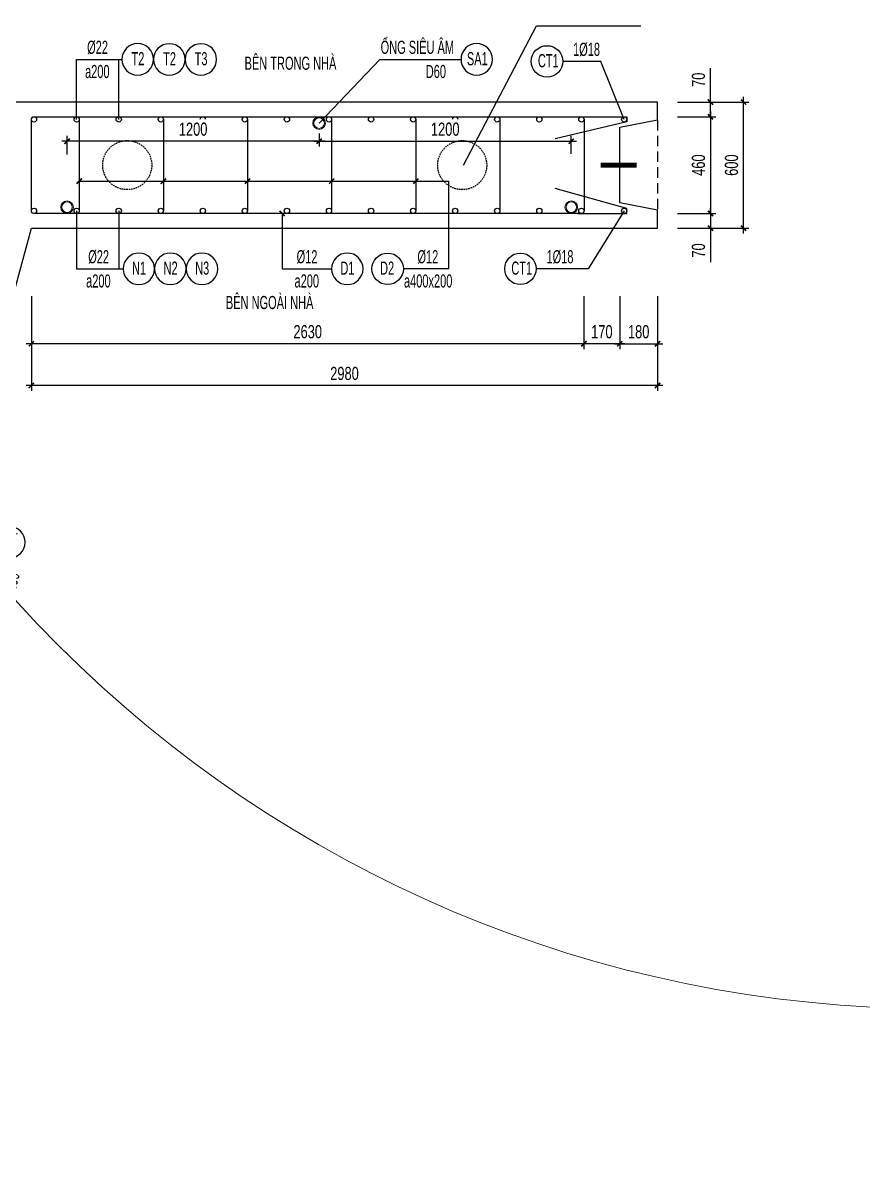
# Model space of a CAD drawing. Header units: millimetres. Extents: x -147841 to 368790, y -162721 to 84261.
# Drawn here: x 262512 to 266506, y -108997 to -103522 of the extents above; entities that cross this region are included whole.
import ezdxf
from ezdxf.enums import TextEntityAlignment as Align

# ---------------------------------------------------------------- set-up
doc = ezdxf.new("R2010")
doc.units = ezdxf.units.MM
doc.header["$LTSCALE"] = 1000
doc.header["$MEASUREMENT"] = 0
doc.header["$PDMODE"] = 1
doc.header["$PDSIZE"] = -10
doc.linetypes.add('DASHED', pattern=[0.75, 0.5, -0.25])
doc.linetypes.add('HIDDEN', pattern=[0.375, 0.25, -0.125])
doc.layers.get('0').update_dxf_attribs({"linetype": 'CONTINUOUS', "lineweight": 18})
doc.layers.get('DEFPOINTS').update_dxf_attribs({"color": 5, "linetype": 'CONTINUOUS', "lineweight": 18})
for name, color, linetype, lineweight in [('0-THAY', 7, 'CONTINUOUS', 18), ('ccu11-Dim', 8, 'CONTINUOUS', 18), ('DIM', 8, 'CONTINUOUS', 18)]:
    doc.layers.add(name, color=color, linetype=linetype, lineweight=lineweight)
for name, color, linetype in [('ccu11-Khuat', 9, 'DASHED'), ('ccu11-Manh', 8, 'CONTINUOUS'), ('ccu11-Thep', 4, 'CONTINUOUS'), ('ccu11-Thepdai', 6, 'CONTINUOUS'), ('KC-Cotthep', 8, 'CONTINUOUS'), ('KC-Dim', 8, 'CONTINUOUS'), ('KC-Text', 31, 'CONTINUOUS'), ('KC-Thay', 7, 'CONTINUOUS')]:
    doc.layers.add(name, color=color, linetype=linetype)
doc.styles.add('ARIAL', font='arial.ttf', dxfattribs={"width": 0.7})
doc.styles.add('ccu11-dim', font='vnsimli.shx', dxfattribs={"width": 0.65, "bigfont": 'bigfont.shx'})
doc.dimstyles.new('2.5-25', dxfattribs={"dimscale": 25, "dimtxt": 2.5, "dimasz": 1, "dimexe": 1, "dimexo": 2, "dimgap": 1, "dimtad": 1, "dimdec": 1, "dimrnd": 5, "dimdsep": 46, "dimtxsty": 'ARIAL', "dimblk": 'ARCHTICK', "dimcen": -1, "dimdle": 1, "dimclrd": 256, "dimclre": 256, "dimclrt": 3, "dimadec": 0, "dimazin": 2, "dimtfac": 0.1, "dimtdec": 1, "dimtmove": 0, "dimatfit": 1, "dimldrblk": 'ARCHTICK', "dimfxl": 1, "dimtvp": 0.833333, "dimtfill": 1, "dimtolj": 1, "dimtzin": 12, "dimarcsym": 0})
doc.dimstyles.new('ccu11-100x4', dxfattribs={"dimscale": 100, "dimtxt": 2.5, "dimasz": 1, "dimexe": 1, "dimexo": 2, "dimgap": 1, "dimtad": 1, "dimdec": 0, "dimlfac": 0.25, "dimdsep": 46, "dimtxsty": 'ccu11-dim', "dimblk": 'ARCHTICK', "dimcen": -1, "dimdle": 1, "dimclrd": 256, "dimclre": 256, "dimclrt": 31, "dimadec": 0, "dimazin": 2, "dimtfac": 0.1, "dimtdec": 0, "dimtmove": 0, "dimatfit": 1, "dimldrblk": 'ARCHTICK', "dimfxl": 1, "dimtvp": 0.833333, "dimtolj": 1, "dimtzin": 12, "dimarcsym": 0})

# ---------------------------------------------------------------- blocks, each defined once
blk = doc.blocks.new('_ARCHTICK')
at = {"color": 0, "linetype": 'ByBlock', "const_width": 0.3}
blk.add_lwpolyline([(-0.5, -0.5), (0.5, 0.5)], dxfattribs=at)
blk = doc.blocks.new('*D573')
at = {"layer": 'DEFPOINTS', "color": 0, "linetype": 'ByBlock', "ltscale": 30, "transparency": 16777216}
for p in [(265349.6, -104771.9), (265529.6, -104771.9)]:
    blk.add_point(p, dxfattribs=at)
at = {"layer": 'KC-Dim', "linetype": 'ByBlock', "lineweight": -2, "ltscale": 30, "transparency": 16777216}
for p, q in [((265349.6, -104821.9), (265349.6, -105072.5)), ((265529.6, -104821.9), (265529.6, -105072.5)), ((265324.6, -105047.5), (265554.6, -105047.5))]:
    blk.add_line(p, q, dxfattribs=at)
at = {"layer": 'KC-Dim', "linetype": 'ByBlock', "lineweight": -2, "ltscale": 30, "transparency": 16777216, "xscale": 25, "yscale": 25, "zscale": 25, "rotation": 180}
blk.add_blockref('_ARCHTICK', (265349.6, -105047.5), dxfattribs=at)
at = {"layer": 'KC-Dim', "linetype": 'ByBlock', "lineweight": -2, "ltscale": 30, "transparency": 16777216, "xscale": 25, "yscale": 25, "zscale": 25}
blk.add_blockref('_ARCHTICK', (265529.6, -105047.5), dxfattribs=at)
at = {"layer": 'KC-Dim', "color": 3, "linetype": 'ByBlock', "ltscale": 30, "transparency": 16777216, "insert": (265439.6, -104990.6), "char_height": 62.5, "attachment_point": 5, "style": 'ARIAL', "bg_fill": 3, "box_fill_scale": 1.25, "bg_fill_color": 256, "bg_fill_true_color": 13158600, "bg_fill_transparency": 0}
blk.add_mtext('\\A1;180', dxfattribs=at)
at = {"layer": 'DEFPOINTS', "color": 0, "linetype": 'ByBlock', "ltscale": 30, "transparency": 16777216}
blk.add_point((265529.6, -105047.5), dxfattribs=at)
blk = doc.blocks.new('*D574')
at = {"layer": 'DEFPOINTS', "color": 0, "linetype": 'ByBlock', "ltscale": 30, "transparency": 16777216}
for p in [(265179.6, -104771.9), (265349.6, -104771.9)]:
    blk.add_point(p, dxfattribs=at)
at = {"layer": 'KC-Dim', "linetype": 'ByBlock', "lineweight": -2, "ltscale": 30, "transparency": 16777216}
for p, q in [((265179.6, -104821.9), (265179.6, -105072.5)), ((265349.6, -104821.9), (265349.6, -105072.5)), ((265374.6, -105047.5), (265154.6, -105047.5))]:
    blk.add_line(p, q, dxfattribs=at)
at = {"layer": 'KC-Dim', "linetype": 'ByBlock', "lineweight": -2, "ltscale": 30, "transparency": 16777216, "xscale": 25, "yscale": 25, "zscale": 25, "rotation": 180}
blk.add_blockref('_ARCHTICK', (265179.6, -105047.5), dxfattribs=at)
at = {"layer": 'KC-Dim', "linetype": 'ByBlock', "lineweight": -2, "ltscale": 30, "transparency": 16777216, "xscale": 25, "yscale": 25, "zscale": 25}
blk.add_blockref('_ARCHTICK', (265349.6, -105047.5), dxfattribs=at)
at = {"layer": 'KC-Dim', "color": 3, "linetype": 'ByBlock', "ltscale": 30, "transparency": 16777216, "insert": (265264.6, -104990.6), "char_height": 62.5, "attachment_point": 5, "style": 'ARIAL', "bg_fill": 3, "box_fill_scale": 1.25, "bg_fill_color": 256, "bg_fill_true_color": 13158600, "bg_fill_transparency": 0}
blk.add_mtext('\\A1;170', dxfattribs=at)
at = {"layer": 'DEFPOINTS', "color": 0, "linetype": 'ByBlock', "ltscale": 30, "transparency": 16777216}
blk.add_point((265179.6, -105047.5), dxfattribs=at)
blk = doc.blocks.new('*D575')
at = {"layer": 'DEFPOINTS', "color": 0, "linetype": 'ByBlock', "ltscale": 30, "transparency": 16777216}
for p in [(265573.7, -103897.7), (265938.2, -103897.7), (265573.7, -104497.7)]:
    blk.add_point(p, dxfattribs=at)
at = {"layer": 'KC-Dim', "linetype": 'ByBlock', "lineweight": -2, "ltscale": 30, "transparency": 16777216}
for p, q in [((265938.2, -104522.7), (265938.2, -103872.7)), ((265623.7, -103897.7), (265963.2, -103897.7)), ((265623.7, -104497.7), (265963.2, -104497.7))]:
    blk.add_line(p, q, dxfattribs=at)
at = {"layer": 'KC-Dim', "linetype": 'ByBlock', "lineweight": -2, "ltscale": 30, "transparency": 16777216, "xscale": 25, "yscale": 25, "zscale": 25}
for p, rotation in [((265938.2, -103897.7), 90), ((265938.2, -104497.7), 270)]:
    blk.add_blockref('_ARCHTICK', p, dxfattribs=dict(at, rotation=rotation))
at = {"layer": 'KC-Dim', "color": 3, "linetype": 'ByBlock', "ltscale": 30, "transparency": 16777216, "insert": (265881.3, -104197.7), "char_height": 62.5, "attachment_point": 5, "rotation": 90, "style": 'ARIAL', "bg_fill": 3, "box_fill_scale": 1.25, "bg_fill_color": 256, "bg_fill_true_color": 13158600, "bg_fill_transparency": 0}
blk.add_mtext('\\A1;600', dxfattribs=at)
blk = doc.blocks.new('*D576')
at = {"layer": 'DEFPOINTS', "color": 0, "linetype": 'ByBlock', "ltscale": 30, "transparency": 16777216}
for p in [(265573.7, -103967.7), (265573.7, -104427.7), (265781.1, -104427.7)]:
    blk.add_point(p, dxfattribs=at)
at = {"layer": 'KC-Dim', "linetype": 'ByBlock', "lineweight": -2, "ltscale": 30, "transparency": 16777216}
for p, q in [((265623.7, -103967.7), (265806.1, -103967.7)), ((265781.1, -103942.7), (265781.1, -104452.7)), ((265623.7, -104427.7), (265806.1, -104427.7))]:
    blk.add_line(p, q, dxfattribs=at)
at = {"layer": 'KC-Dim', "linetype": 'ByBlock', "lineweight": -2, "ltscale": 30, "transparency": 16777216, "xscale": 25, "yscale": 25, "zscale": 25}
for p, rotation in [((265781.1, -103967.7), 90), ((265781.1, -104427.7), 270)]:
    blk.add_blockref('_ARCHTICK', p, dxfattribs=dict(at, rotation=rotation))
at = {"layer": 'KC-Dim', "color": 3, "linetype": 'ByBlock', "ltscale": 30, "transparency": 16777216, "insert": (265724.2, -104197.7), "char_height": 62.5, "attachment_point": 5, "rotation": 90, "style": 'ARIAL', "bg_fill": 3, "box_fill_scale": 1.25, "bg_fill_color": 256, "bg_fill_true_color": 13158600, "bg_fill_transparency": 0}
blk.add_mtext('\\A1;460', dxfattribs=at)
blk = doc.blocks.new('*D577')
at = {"layer": 'DEFPOINTS', "color": 0, "linetype": 'ByBlock', "ltscale": 30, "transparency": 16777216}
for p in [(265573.7, -103897.7), (265781.1, -103897.7), (265573.7, -103967.7)]:
    blk.add_point(p, dxfattribs=at)
at = {"layer": 'KC-Dim', "linetype": 'ByBlock', "lineweight": -2, "ltscale": 30, "transparency": 16777216}
for p, q in [((265781.1, -103897.7), (265781.1, -103735.6)), ((265623.7, -103897.7), (265806.1, -103897.7)), ((265781.1, -103967.7), (265781.1, -103897.7)), ((265623.7, -103967.7), (265806.1, -103967.7)), ((265781.1, -103967.7), (265781.1, -103992.7))]:
    blk.add_line(p, q, dxfattribs=at)
at = {"layer": 'KC-Dim', "linetype": 'ByBlock', "lineweight": -2, "ltscale": 30, "transparency": 16777216, "xscale": 25, "yscale": 25, "zscale": 25}
for p, rotation in [((265781.1, -103897.7), 270), ((265781.1, -103967.7), 90)]:
    blk.add_blockref('_ARCHTICK', p, dxfattribs=dict(at, rotation=rotation))
at = {"layer": 'KC-Dim', "color": 3, "linetype": 'ByBlock', "ltscale": 30, "transparency": 16777216, "insert": (265724.2, -103791.6), "char_height": 62.5, "attachment_point": 5, "rotation": 90, "style": 'ARIAL', "bg_fill": 3, "box_fill_scale": 1.25, "bg_fill_color": 256, "bg_fill_true_color": 13158600, "bg_fill_transparency": 0}
blk.add_mtext('\\A1;70', dxfattribs=at)
blk = doc.blocks.new('*D578')
at = {"layer": 'DEFPOINTS', "color": 0, "linetype": 'ByBlock', "ltscale": 30, "transparency": 16777216}
for p in [(265573.7, -104427.7), (265573.7, -104497.7), (265781.1, -104497.7)]:
    blk.add_point(p, dxfattribs=at)
at = {"layer": 'KC-Dim', "linetype": 'ByBlock', "lineweight": -2, "ltscale": 30, "transparency": 16777216}
for p, q in [((265781.1, -104427.7), (265781.1, -104402.7)), ((265623.7, -104427.7), (265806.1, -104427.7)), ((265781.1, -104427.7), (265781.1, -104497.7)), ((265623.7, -104497.7), (265806.1, -104497.7)), ((265781.1, -104497.7), (265781.1, -104659.9))]:
    blk.add_line(p, q, dxfattribs=at)
at = {"layer": 'KC-Dim', "linetype": 'ByBlock', "lineweight": -2, "ltscale": 30, "transparency": 16777216, "xscale": 25, "yscale": 25, "zscale": 25}
for p, rotation in [((265781.1, -104427.7), 270), ((265781.1, -104497.7), 90)]:
    blk.add_blockref('_ARCHTICK', p, dxfattribs=dict(at, rotation=rotation))
at = {"layer": 'KC-Dim', "color": 3, "linetype": 'ByBlock', "ltscale": 30, "transparency": 16777216, "insert": (265724.2, -104603.8), "char_height": 62.5, "attachment_point": 5, "rotation": 90, "style": 'ARIAL', "bg_fill": 3, "box_fill_scale": 1.25, "bg_fill_color": 256, "bg_fill_true_color": 13158600, "bg_fill_transparency": 0}
blk.add_mtext('\\A1;70', dxfattribs=at)
blk = doc.blocks.new('*D579')
at = {"layer": 'DEFPOINTS', "color": 0, "linetype": 'ByBlock', "ltscale": 30, "transparency": 16777216}
for p in [(262551.9, -104771.9), (265179.6, -104771.9), (262551.9, -105047.5)]:
    blk.add_point(p, dxfattribs=at)
at = {"layer": 'KC-Dim', "linetype": 'ByBlock', "lineweight": -2, "ltscale": 30, "transparency": 16777216}
for p, q in [((262551.9, -104821.9), (262551.9, -105072.5)), ((265179.6, -104821.9), (265179.6, -105072.5)), ((265204.6, -105047.5), (262526.9, -105047.5))]:
    blk.add_line(p, q, dxfattribs=at)
at = {"layer": 'KC-Dim', "linetype": 'ByBlock', "lineweight": -2, "ltscale": 30, "transparency": 16777216, "xscale": 25, "yscale": 25, "zscale": 25, "rotation": 180}
blk.add_blockref('_ARCHTICK', (262551.9, -105047.5), dxfattribs=at)
at = {"layer": 'KC-Dim', "linetype": 'ByBlock', "lineweight": -2, "ltscale": 30, "transparency": 16777216, "xscale": 25, "yscale": 25, "zscale": 25}
blk.add_blockref('_ARCHTICK', (265179.6, -105047.5), dxfattribs=at)
at = {"layer": 'KC-Dim', "color": 3, "linetype": 'ByBlock', "ltscale": 30, "transparency": 16777216, "insert": (263865.8, -104990.6), "char_height": 62.5, "attachment_point": 5, "style": 'ARIAL', "bg_fill": 3, "box_fill_scale": 1.25, "bg_fill_color": 256, "bg_fill_true_color": 13158600, "bg_fill_transparency": 0}
blk.add_mtext('\\A1;2630', dxfattribs=at)
blk = doc.blocks.new('att_thep_2')
blk.add_circle((-300, 0), 300)
at = {"color": 3, "style": 'ARIAL', "width": 0.6}
blk.add_attdef('DK', text='', height=250, dxfattribs=at).set_placement((467, 105), align=Align.CENTER)
at = {"color": 31, "style": 'ARIAL', "width": 0.6}
blk.add_attdef('SH', text='', height=250, dxfattribs=at).set_placement((-281, -111), align=Align.CENTER)
at = {"color": 2, "style": 'ARIAL', "width": 0.6}
blk.add_attdef('KC', text='', height=250, dxfattribs=at).set_placement((472, -355), align=Align.CENTER)
blk = doc.blocks.new('*U562')
at = {"layer": 'ccu11-Thepdai', "flags": 128}
blk.add_lwpolyline([(50, 230), (-37.5, 230, 0.414214), (-50, 217.5), (-50, -114.4), (-50, -217.5, 0.414214), (-37.5, -230), (50, -230)], format="xyb", dxfattribs=at)
blk = doc.blocks.new('*U563')
at = {"layer": 'DIM', "color": 0, "linetype": 'ByBlock', "lineweight": -2, "transparency": 16777216}
for p in [(0, 0), (400, 0), (800, 0), (1200, 0), (1600, 0), (2000, 0)]:
    blk.add_blockref('*U562', p, dxfattribs=at)
blk = doc.blocks.new('*D580')
at = {"layer": 'DEFPOINTS', "color": 0, "ltscale": 3000, "transparency": 16777216}
for p in [(262551.9, -104771.9), (265529.6, -104771.9), (262551.9, -105246.1)]:
    blk.add_point(p, dxfattribs=at)
at = {"layer": 'DIM', "lineweight": -2, "ltscale": 3000, "transparency": 16777216}
for p, q in [((262551.9, -104821.9), (262551.9, -105271.1)), ((265529.6, -104821.9), (265529.6, -105271.1)), ((265554.6, -105246.1), (262526.9, -105246.1))]:
    blk.add_line(p, q, dxfattribs=at)
at = {"layer": 'DIM', "lineweight": -2, "ltscale": 3000, "transparency": 16777216, "xscale": 25, "yscale": 25, "zscale": 25, "rotation": 180}
blk.add_blockref('_ARCHTICK', (262551.9, -105246.1), dxfattribs=at)
at = {"layer": 'DIM', "lineweight": -2, "ltscale": 3000, "transparency": 16777216, "xscale": 25, "yscale": 25, "zscale": 25}
blk.add_blockref('_ARCHTICK', (265529.6, -105246.1), dxfattribs=at)
at = {"layer": 'DIM', "color": 3, "ltscale": 3000, "transparency": 16777216, "insert": (264040.8, -105189.2), "char_height": 62.5, "attachment_point": 5, "style": 'ARIAL', "bg_fill": 3, "box_fill_scale": 1.25, "bg_fill_color": 256, "bg_fill_true_color": 13158600, "bg_fill_transparency": 0}
blk.add_mtext('\\A1;2980', dxfattribs=at)
blk = doc.blocks.new('A$C260038B3')
at = {"layer": '0-THAY', "linetype": 'Continuous'}
for radius in [120, 100]:
    blk.add_circle((0, 0), radius, dxfattribs=at)
blk = doc.blocks.new('*D1515')
at = {"layer": 'DEFPOINTS', "color": 0, "transparency": 16777216}
for p in [(262721.5, -104083.9), (263920.2, -104047.7), (262721.5, -104197.2)]:
    blk.add_point(p, dxfattribs=at)
at = {"layer": 'KC-Dim', "lineweight": -2, "transparency": 16777216}
for p, q in [((263945.2, -104083.9), (262696.5, -104083.9)), ((262721.5, -104147.2), (262721.5, -104058.9)), ((263920.2, -104083.9), (263920.2, -104108.9))]:
    blk.add_line(p, q, dxfattribs=at)
at = {"layer": 'KC-Dim', "lineweight": -2, "transparency": 16777216, "xscale": 25, "yscale": 25, "zscale": 25, "rotation": 180}
blk.add_blockref('_ARCHTICK', (262721.5, -104083.9), dxfattribs=at)
at = {"layer": 'KC-Dim', "lineweight": -2, "transparency": 16777216, "xscale": 25, "yscale": 25, "zscale": 25}
blk.add_blockref('_ARCHTICK', (263920.2, -104083.9), dxfattribs=at)
at = {"layer": 'KC-Dim', "color": 3, "transparency": 16777216, "insert": (263320.9, -104027), "char_height": 62.5, "attachment_point": 5, "style": 'ARIAL', "bg_fill": 3, "box_fill_scale": 1.25, "bg_fill_color": 256, "bg_fill_true_color": 13158600, "bg_fill_transparency": 0}
blk.add_mtext('\\A1;1200', dxfattribs=at)
blk = doc.blocks.new('*D1516')
at = {"layer": 'DEFPOINTS', "color": 0, "transparency": 16777216}
for p in [(263920.2, -103997.7), (265119.2, -104083.9), (265119.2, -104194.7)]:
    blk.add_point(p, dxfattribs=at)
at = {"layer": 'KC-Dim', "lineweight": -2, "transparency": 16777216}
for p, q in [((263895.2, -104083.9), (265144.2, -104083.9)), ((263920.2, -104047.7), (263920.2, -104108.9)), ((265119.2, -104144.7), (265119.2, -104058.9))]:
    blk.add_line(p, q, dxfattribs=at)
at = {"layer": 'KC-Dim', "lineweight": -2, "transparency": 16777216, "xscale": 25, "yscale": 25, "zscale": 25, "rotation": 180}
blk.add_blockref('_ARCHTICK', (263920.2, -104083.9), dxfattribs=at)
at = {"layer": 'KC-Dim', "lineweight": -2, "transparency": 16777216, "xscale": 25, "yscale": 25, "zscale": 25}
blk.add_blockref('_ARCHTICK', (265119.2, -104083.9), dxfattribs=at)
at = {"layer": 'KC-Dim', "color": 3, "transparency": 16777216, "insert": (264519.7, -104027), "char_height": 62.5, "attachment_point": 5, "style": 'ARIAL', "bg_fill": 3, "box_fill_scale": 1.25, "bg_fill_color": 256, "bg_fill_true_color": 13158600, "bg_fill_transparency": 0}
blk.add_mtext('\\A1;1200', dxfattribs=at)

msp = doc.modelspace()

# ---------------------------------------------------------------- linework, layer by layer
at = {"layer": 'ccu11-Khuat', "ltscale": 0.1}
msp.add_line((265529.65, -103982.72), (265529.65, -104412.72), dxfattribs=at)
at = {"layer": 'ccu11-Manh'}
msp.add_lwpolyline([(264605.99, -104197.72), (264953.03, -103534.66), (265449.57, -103534.66)], dxfattribs=at)
at = {"layer": 'ccu11-Thep', "const_width": 25}
msp.add_lwpolyline([(265259.65, -104197.72), (265429.65, -104197.72)], dxfattribs=at)
at = {"layer": 'ccu11-Thep'}
for centre in [(262564.37, -103980.22), (262767.15, -103980.22), (262967.15, -103980.22), (263167.15, -103980.22), (263367.15, -103980.22), (263567.15, -103980.22), (263767.15, -103980.22), (263967.15, -103980.22), (264167.15, -103980.22), (264367.15, -103980.22), (264567.15, -103980.22), (264767.15, -103980.22), (264967.15, -103980.22), (265167.15, -103980.22), (265370.86, -103980.22), (262564.37, -104415.22), (262767.15, -104415.22), (262967.15, -104415.22), (263167.15, -104415.22), (263367.15, -104415.22), (263567.15, -104415.22), (263767.15, -104415.22), (263967.15, -104415.22), (264167.15, -104415.22), (264367.15, -104415.22), (264567.15, -104415.22), (264767.15, -104415.22), (264967.15, -104415.22), (265167.15, -104415.22), (265167.15, -104415.22), (265370.77, -104415.22)]:
    msp.add_circle(centre, 12.5, dxfattribs=at)
at = {"layer": 'ccu11-Thep', "linetype": 'HIDDEN', "ltscale": 0.03}
for centre in [(263007.68, -104197.72), (264600.41, -104197.72, 242.3)]:
    msp.add_circle(centre, 116.6, dxfattribs=at)
at = {"layer": 'ccu11-Thepdai'}
msp.add_lwpolyline([(265167.15, -104427.72), (262564.37, -104427.72, -0.4142136), (262551.87, -104415.22), (262551.87, -103980.22, -0.4142136), (262564.37, -103967.72), (265167.15, -103967.72, -0.4142136), (265179.65, -103980.22), (265179.65, -104415.22, -0.4142136)], format="xyb", close=True, dxfattribs=at)
at = {"layer": 'ccu11-Thepdai', "flags": 128}
for points in [[(265148.6, -103967.72), (265383.36, -103967.72), (265383.36, -103991.89), (265041.9, -104071.92)], [(265148.6, -104427.72), (265383.27, -104427.72), (265383.27, -104404.28), (265041.9, -104308.12)]]:
    msp.add_lwpolyline(points, dxfattribs=at)
at = {"layer": 'KC-Thay', "flags": 128}
msp.add_lwpolyline([(261369.87, -108854.57), (262551.87, -104497.72), (265529.65, -104497.72), (265529.65, -104412.72), (265349.65, -104377.72), (265349.65, -104017.72), (265529.65, -103982.72), (265529.65, -103897.72), (262091.47, -103897.72), (260790.31, -108699.29), (260872.48, -108721.31), (260859.7, -108904.23), (261207.44, -108997.4), (261287.83, -108832.59), (261369.94, -108854.59)], dxfattribs=at)

# ---------------------------------------------------------------- block references
at = {"layer": 'ccu11-Dim', "ltscale": 3000, "extrusion": (0, 0, -1), "xscale": 0.25, "yscale": 0.25, "zscale": -0.25}
for p in [(-263920.18, -103997.72), (-262721.55, -104397.72), (-265119.18, -104397.72)]:
    msp.add_blockref('A$C260038B3', p, dxfattribs=at)
at = {"layer": 'ccu11-Manh', "ltscale": 3000, "xscale": 25, "yscale": 25, "zscale": 25, "rotation": 179.9999999999995}
for p in [(262779.65, -104273.94), (263179.65, -104273.94), (263579.65, -104273.94), (264379.65, -104273.94)]:
    msp.add_blockref('_ARCHTICK', p, dxfattribs=at)
at = {"layer": 'DIM', "xscale": -1}
msp.add_blockref('*U563', (264729.65, -104197.72), dxfattribs=at)
at = {"layer": 'KC-Cotthep'}
ref = msp.add_blockref('att_thep_2', (264594.82, -103694.68), dxfattribs=dict(at, xscale=-0.25, yscale=0.25, zscale=0.25))
ref.add_attrib('KC', 'D60', dxfattribs={"layer": '0', "color": 2, "height": 62.5, "style": 'ARIAL', "width": 0.6}).set_placement((264475.32, -103783.5), align=Align.CENTER)
ref.add_attrib('DK', 'ỐNG SIÊU ÂM', dxfattribs={"layer": '0', "color": 15, "height": 62.5, "style": 'ARIAL', "width": 0.6}).set_placement((264387.19, -103668.32), align=Align.CENTER)
ref.add_attrib('SH', 'SA1', dxfattribs={"layer": '0', "color": 31, "height": 62.5, "style": 'ARIAL', "width": 0.6}).set_placement((264672.33, -103722.55), align=Align.CENTER)
ref = msp.add_blockref('att_thep_2', (262982.72, -103694.68), dxfattribs=dict(at, xscale=-0.25, yscale=0.25, zscale=0.25))
ref.add_attrib('KC', 'a200', dxfattribs={"layer": '0', "color": 2, "height": 62.5, "style": 'ARIAL', "width": 0.6}).set_placement((262865.37, -103783.5), align=Align.CENTER)
ref.add_attrib('DK', '%%C22', dxfattribs={"layer": '0', "color": 2, "height": 62.5, "style": 'ARIAL', "width": 0.6}).set_placement((262866.46, -103668.32), align=Align.CENTER)
ref.add_attrib('SH', 'T2', dxfattribs={"layer": '0', "color": 31, "height": 62.5, "style": 'ARIAL', "width": 0.6}).set_placement((263058.75, -103722.55), align=Align.CENTER)
ref = msp.add_blockref('att_thep_2', (263132.72, -103694.94), dxfattribs=dict(at, xscale=-0.25, yscale=0.25, zscale=0.25))
ref.add_attrib('SH', 'T2', dxfattribs={"layer": '0', "color": 31, "height": 62.5, "style": 'ARIAL', "width": 0.6}).set_placement((263208.75, -103722.81), align=Align.CENTER)
ref = msp.add_blockref('att_thep_2', (263282.72, -103694.94), dxfattribs=dict(at, xscale=-0.25, yscale=0.25, zscale=0.25))
ref.add_attrib('SH', 'T3', dxfattribs={"layer": '0', "color": 31, "height": 62.5, "style": 'ARIAL', "width": 0.6}).set_placement((263358.75, -103722.81), align=Align.CENTER)
ref = msp.add_blockref('att_thep_2', (265078.86, -103704.35), dxfattribs=dict(at, xscale=0.25, yscale=0.25, zscale=0.25))
ref.add_attrib('DK', '1%%C18', dxfattribs={"layer": '0', "color": 15, "height": 62.5, "style": 'ARIAL', "width": 0.6}).set_placement((265191.72, -103677.99), align=Align.CENTER)
ref.add_attrib('SH', 'CT1', dxfattribs={"layer": '0', "color": 31, "height": 62.5, "style": 'ARIAL', "width": 0.6}).set_placement((265009.84, -103732.22), align=Align.CENTER)
ref = msp.add_blockref('att_thep_2', (262427.62, -106064.31), dxfattribs=dict(at, xscale=-0.25, yscale=0.25, zscale=0.25, rotation=74.8377311502637))
ref.add_attrib('KC', 'a200', dxfattribs={"layer": '0', "color": 2, "height": 62.5, "rotation": 74.83773, "style": 'ARIAL', "width": 0.6}).set_placement((262482.65, -106200.81), align=Align.CENTER)
ref.add_attrib('DK', '%%C12', dxfattribs={"layer": '0', "color": 215, "height": 62.5, "rotation": 74.83773, "style": 'ARIAL', "width": 0.6}).set_placement((262371.84, -106169.39), align=Align.CENTER)
ref.add_attrib('SH', 'D1A', dxfattribs={"layer": '0', "color": 31, "height": 62.5, "rotation": 74.83773, "style": 'ARIAL', "width": 0.6}).set_placement((262474.35, -105998.42), align=Align.CENTER)

# ---------------------------------------------------------------- texts
at = {"layer": 'KC-Text', "color": 1, "style": 'ARIAL', "width": 0.6}
msp.add_text('BÊN TRONG NHÀ', height=62.5, dxfattribs=at).set_placement((263783.97, -103744.11), align=Align.CENTER)

# ---------------------------------------------------------------- dimensions: what is measured, and where the dimension line sits
at = {"layer": 'KC-Dim', "linetype": 'ByBlock', "ltscale": 30}
dim = msp.add_linear_dim(base=(265938.23, -103897.72), p1=(265573.72, -104497.72), p2=(265573.72, -103897.72), angle=90, dimstyle='2.5-25', dxfattribs=at)
dim.commit()
dim.dimension.update_dxf_attribs({"geometry": '*D575', "text_midpoint": (265881.32, -104197.72)})

# ---------------------------------------------------------------- leaders
at = {"layer": 'ccu11-Manh', "ltscale": 10}
for points in [[(262767.15, -103980.22), (262767.15, -103694.68), (262982.68, -103694.68)], [(262967.15, -103980.22), (262967.15, -103694.68), (262982.72, -103694.68)], [(263920.18, -103997.72), (264208.73, -103694.68), (264594.82, -103694.68)], [(265370.86, -103980.22), (265259.85, -103704.35), (265078.82, -103704.35)], [(264535.76, -104273.94), (264535.76, -104691.09), (264319.45, -104691.09)], [(262767.15, -104415.22), (262767.15, -104691.09), (262987.91, -104691.09)], [(262967.15, -104415.22), (262967.15, -104691.09), (262987.95, -104691.09)], [(265370.77, -104415.22), (265200.18, -104691.09), (264952.57, -104691.09)]]:
    msp.add_leader(points, dimstyle='ccu11-100x4', override={"dimgap": 1, "dimtad": 0, "dimldrblk": 'None'}, dxfattribs=at)
at = {"layer": 'ccu11-Manh', "ltscale": 3000}
for points, override in [([(262779.65, -104273.94), (264535.76, -104273.94), (264535.76, -104691.09)], {"dimasz": 0.25, "dimgap": 1, "dimtad": 0}), ([(263979.65, -104273.94), (264535.76, -104273.94), (264535.76, -104691.09)], {"dimasz": 0.25, "dimtad": 0}), ([(263744.14, -104427.72), (263744.14, -104691.09), (263978.8, -104691.09)], {"dimasz": 0.25, "dimtad": 0})]:
    msp.add_leader(points, dimstyle='ccu11-100x4', override=override, dxfattribs=at)

# ---------------------------------------------------------------- next in the draw order: dimensions: what is measured, and where the dimension line sits
at = {"layer": 'KC-Dim', "linetype": 'ByBlock', "ltscale": 30}
dim = msp.add_linear_dim(base=(265781.08, -104427.72), p1=(265573.72, -103967.72), p2=(265573.72, -104427.72), angle=90, dimstyle='2.5-25', dxfattribs=at)
dim.commit()
dim.dimension.update_dxf_attribs({"geometry": '*D576', "text_midpoint": (265724.17, -104197.72)})
dim = msp.add_linear_dim(base=(265529.65, -105047.52), p1=(265349.65, -104771.89), p2=(265529.65, -104771.89), dimstyle='2.5-25', dxfattribs=at)
dim.commit()
dim.dimension.update_dxf_attribs({"geometry": '*D573', "text_midpoint": (265439.65, -105047.52), "dimtype": 160})

# ---------------------------------------------------------------- next in the draw order: dimensions: what is measured, and where the dimension line sits
for base, p1, p2, picture, middle in [((265781.08, -103897.72), (265573.72, -103967.72), (265573.72, -103897.72), '*D577', (265724.17, -103791.64)), ((265781.08, -104497.72), (265573.72, -104427.72), (265573.72, -104497.72), '*D578', (265724.17, -104603.8))]:
    dim = msp.add_linear_dim(base=base, p1=p1, p2=p2, angle=90, dimstyle='2.5-25', dxfattribs=at)
    dim.commit()
    dim.dimension.update_dxf_attribs({"geometry": picture, "text_midpoint": middle})
dim = msp.add_linear_dim(base=(265179.65, -105047.52), p1=(265349.65, -104771.89), p2=(265179.65, -104771.89), angle=180, dimstyle='2.5-25', dxfattribs=at)
dim.commit()
dim.dimension.update_dxf_attribs({"geometry": '*D574', "text_midpoint": (265264.65, -105047.52), "dimtype": 160})

# ---------------------------------------------------------------- next in the draw order: dimensions: what is measured, and where the dimension line sits
dim = msp.add_linear_dim(base=(262551.87, -105047.52), p1=(265179.65, -104771.89), p2=(262551.87, -104771.89), angle=180, dimstyle='2.5-25', dxfattribs=at)
dim.commit()
dim.dimension.update_dxf_attribs({"geometry": '*D579', "text_midpoint": (263865.76, -104990.59)})

# ---------------------------------------------------------------- next in the draw order: block references
at = {"layer": 'KC-Cotthep'}
ref = msp.add_blockref('att_thep_2', (263978.8, -104691.09), dxfattribs=dict(at, xscale=-0.25, yscale=0.25, zscale=0.25))
ref.add_attrib('KC', 'a200', dxfattribs={"layer": '0', "color": 2, "height": 62.5, "style": 'ARIAL', "width": 0.6}).set_placement((263861.45, -104779.92), align=Align.CENTER)
ref.add_attrib('DK', '%%C12', dxfattribs={"layer": '0', "color": 215, "height": 62.5, "style": 'ARIAL', "width": 0.6}).set_placement((263862.56, -104664.74), align=Align.CENTER)
ref.add_attrib('SH', 'D1', dxfattribs={"layer": '0', "color": 31, "height": 62.5, "style": 'ARIAL', "width": 0.6}).set_placement((264054.62, -104718.96), align=Align.CENTER)
ref = msp.add_blockref('att_thep_2', (264320.65, -104691.09), dxfattribs=dict(at, xscale=0.25, yscale=0.25, zscale=0.25))
ref.add_attrib('KC', 'a400x200', dxfattribs={"layer": '0', "color": 2, "height": 62.5, "style": 'ARIAL', "width": 0.6}).set_placement((264438.62, -104779.92), align=Align.CENTER)
ref.add_attrib('DK', '%%C12', dxfattribs={"layer": '0', "color": 215, "height": 62.5, "style": 'ARIAL', "width": 0.6}).set_placement((264437.05, -104664.74), align=Align.CENTER)
ref.add_attrib('SH', 'D2', dxfattribs={"layer": '0', "color": 31, "height": 62.5, "style": 'ARIAL', "width": 0.6}).set_placement((264243.55, -104718.96), align=Align.CENTER)
ref = msp.add_blockref('att_thep_2', (264952.54, -104691.09), dxfattribs=dict(at, xscale=0.25, yscale=0.25, zscale=0.25))
ref.add_attrib('DK', '1%%C18', dxfattribs={"layer": '0', "color": 15, "height": 62.5, "style": 'ARIAL', "width": 0.6}).set_placement((265065.4, -104664.74), align=Align.CENTER)
ref.add_attrib('SH', 'CT1', dxfattribs={"layer": '0', "color": 31, "height": 62.5, "style": 'ARIAL', "width": 0.6}).set_placement((264883.52, -104718.96), align=Align.CENTER)

# ---------------------------------------------------------------- next in the draw order: texts
at = {"layer": 'KC-Text', "color": 1, "style": 'ARIAL', "width": 0.6}
msp.add_text('BÊN NGOÀI NHÀ', height=62.5, dxfattribs=at).set_placement((263684.89, -104882.62), align=Align.CENTER)

# ---------------------------------------------------------------- next in the draw order: dimensions: what is measured, and where the dimension line sits
at = {"layer": 'DIM', "ltscale": 3000}
dim = msp.add_linear_dim(base=(262551.87, -105246.07), p1=(265529.65, -104771.89), p2=(262551.87, -104771.89), angle=180, dimstyle='2.5-25', dxfattribs=at)
dim.commit()
dim.dimension.update_dxf_attribs({"geometry": '*D580', "text_midpoint": (264040.76, -105189.16)})

# ---------------------------------------------------------------- next in the draw order: linework, layer by layer
at = {"layer": 'DEFPOINTS', "ltscale": 3000}
msp.add_circle((266851.25, -102315.13), 5896.08, dxfattribs=at)

# ---------------------------------------------------------------- next in the draw order: block references
at = {"layer": 'KC-Cotthep'}
ref = msp.add_blockref('att_thep_2', (262987.91, -104691.09), dxfattribs=dict(at, xscale=-0.25, yscale=0.25, zscale=0.25))
ref.add_attrib('KC', 'a200', dxfattribs={"layer": '0', "color": 2, "height": 62.5, "style": 'ARIAL', "width": 0.6}).set_placement((262870.56, -104779.92), align=Align.CENTER)
ref.add_attrib('DK', '%%C22', dxfattribs={"layer": '0', "color": 2, "height": 62.5, "style": 'ARIAL', "width": 0.6}).set_placement((262871.65, -104664.74), align=Align.CENTER)
ref.add_attrib('SH', 'N1', dxfattribs={"layer": '0', "color": 31, "height": 62.5, "style": 'ARIAL', "width": 0.6}).set_placement((263063.94, -104718.96), align=Align.CENTER)
ref = msp.add_blockref('att_thep_2', (263137.91, -104691.09), dxfattribs=dict(at, xscale=-0.25, yscale=0.25, zscale=0.25))
ref.add_attrib('SH', 'N2', dxfattribs={"layer": '0', "color": 31, "height": 62.5, "style": 'ARIAL', "width": 0.6}).set_placement((263213.94, -104718.96), align=Align.CENTER)
ref = msp.add_blockref('att_thep_2', (263287.91, -104691.09), dxfattribs=dict(at, xscale=-0.25, yscale=0.25, zscale=0.25))
ref.add_attrib('SH', 'N3', dxfattribs={"layer": '0', "color": 31, "height": 62.5, "style": 'ARIAL', "width": 0.6}).set_placement((263363.94, -104718.96), align=Align.CENTER)

# ---------------------------------------------------------------- next in the draw order: dimensions: what is measured, and where the dimension line sits
at = {"layer": 'KC-Dim'}
dim = msp.add_linear_dim(base=(262721.55, -104083.95), p1=(263920.18, -104047.72), p2=(262721.55, -104197.18), dimstyle='2.5-25', override={"dimfxl": 7, "dimfxlon": 1}, dxfattribs=at)
dim.commit()
dim.dimension.update_dxf_attribs({"geometry": '*D1515', "text_midpoint": (263320.87, -104027.04)})

# ---------------------------------------------------------------- next in the draw order: dimensions: what is measured, and where the dimension line sits
dim = msp.add_linear_dim(base=(265119.18, -104083.95), p1=(263920.18, -103997.72), p2=(265119.18, -104194.71), dimstyle='2.5-25', override={"dimfxl": 7, "dimfxlon": 1}, dxfattribs=at)
dim.commit()
dim.dimension.update_dxf_attribs({"geometry": '*D1516', "text_midpoint": (264519.68, -104027.04)})

doc.saveas('drawing.dxf')
